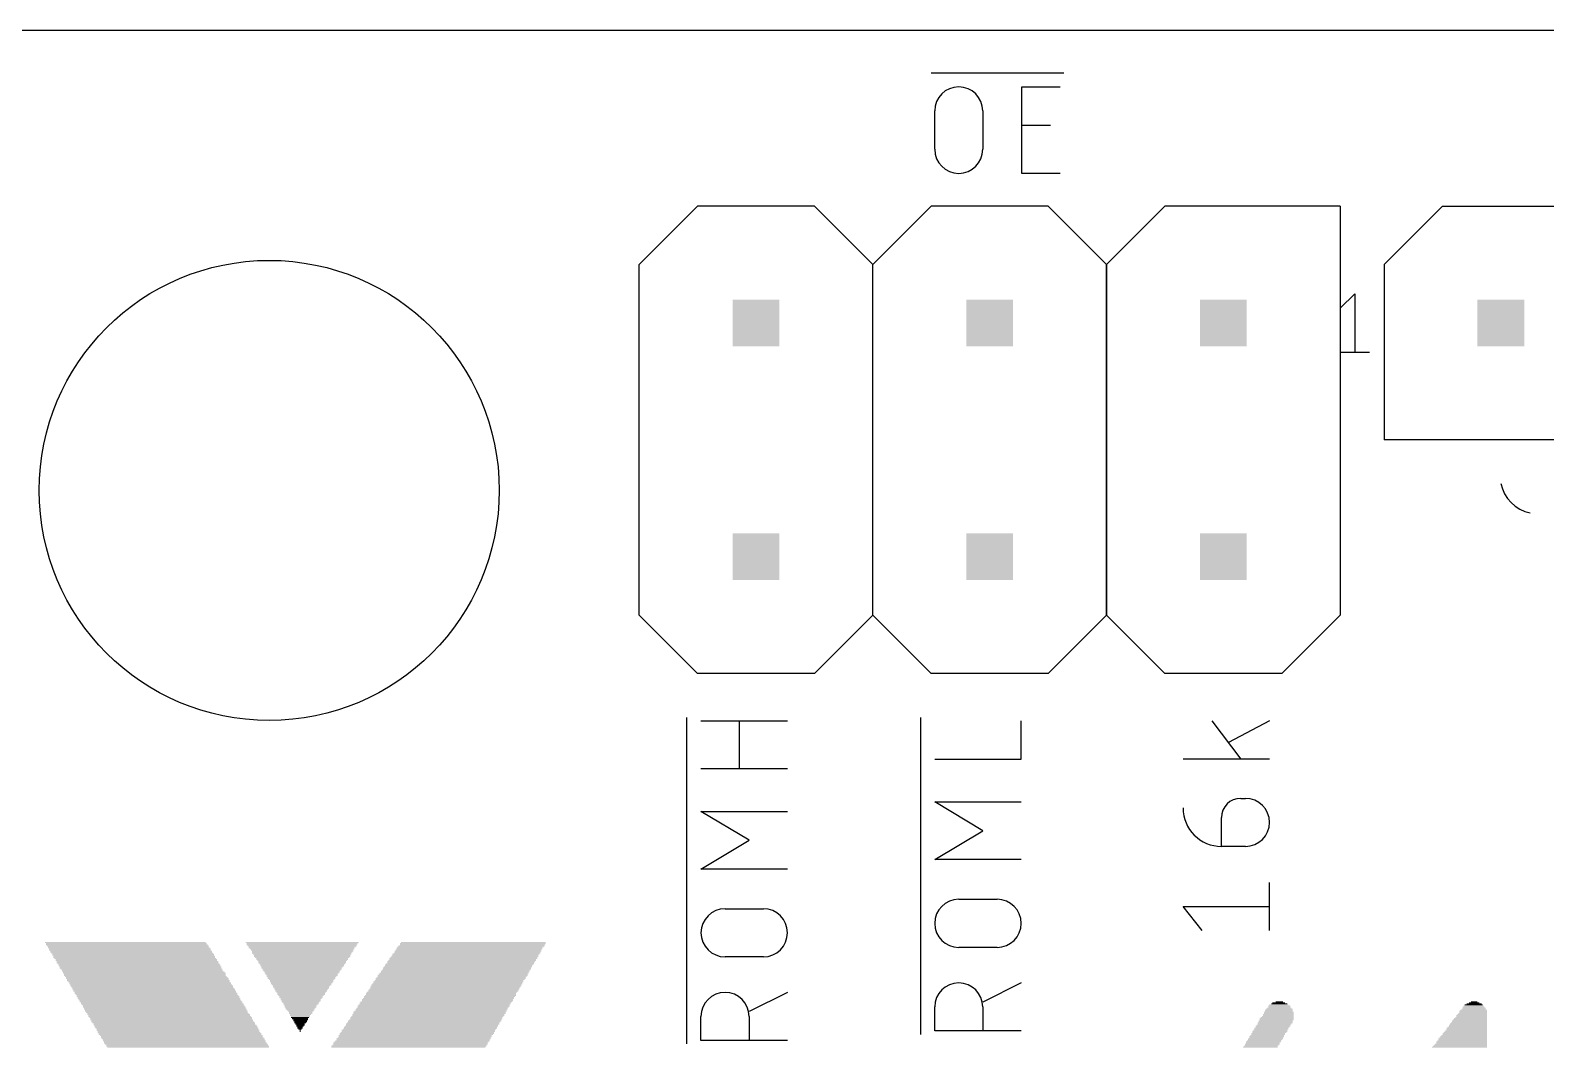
# Model space of a CAD drawing. Extents: x 0 to 58, y 0 to 63.7.
# Drawn here: x 26.4 to 42.87, y 37.85 to 48.9 of the extents above; entities that cross this region are included whole.
import ezdxf

# ---------------------------------------------------------------- set-up
doc = ezdxf.new("R2010")
doc.units = 0
for name, color, linetype in [('20', 30, 'CONTINUOUS'), ('21', 253, 'CONTINUOUS'), ('51', 253, 'CONTINUOUS')]:
    doc.layers.add(name, color=color, linetype=linetype)

# ---------------------------------------------------------------- blocks, each defined once
blk = doc.blocks.new('RECT')
blk.add_solid([(-0.5, -0.5), (0.5, -0.5), (-0.5, 0.5), (0.5, 0.5)])

msp = doc.modelspace()

# ---------------------------------------------------------------- linework, layer by layer
at = {"layer": '20'}
msp.add_line((0, 48.9), (58, 48.9), dxfattribs=at)
msp.add_circle((29, 43.9), 2.5, dxfattribs=at)
at = {"layer": '21'}
for p, q in [((36.195, 48.4378), (37.6355, 48.4378)), ((37.1797, 47.3456), (37.1797, 48.2854)), ((37.1797, 48.2854), (37.5974, 48.2854)), ((36.2331, 47.6067), (36.2331, 48.0243)), ((36.7552, 48.0243), (36.7552, 47.6067)), ((37.1797, 47.8677), (37.493, 47.8677)), ((37.5974, 47.3456), (37.1797, 47.3456)), ((33.655, 46.99), (33.02, 46.355)), ((34.925, 46.99), (33.655, 46.99)), ((35.56, 46.355), (34.925, 46.99)), ((36.195, 46.99), (35.56, 46.355)), ((37.465, 46.99), (36.195, 46.99)), ((38.1, 46.355), (37.465, 46.99)), ((38.735, 46.99), (38.1, 46.355)), ((40.005, 46.99), (38.735, 46.99)), ((40.64, 46.99), (40.005, 46.99)), ((40.64, 46.99), (40.64, 44.45)), ((41.7512, 46.99), (41.1163, 46.355)), ((41.7512, 46.99), (43.0213, 46.99)), ((33.02, 43.815), (33.02, 46.355)), ((35.56, 43.815), (35.56, 46.355)), ((38.1, 44.45), (38.1, 46.355)), ((38.1, 46.355), (38.1, 44.45)), ((41.1163, 46.355), (41.1163, 45.085)), ((40.64, 45.8788), (40.7988, 46.0375)), ((40.7988, 46.0375), (40.7988, 45.4025)), ((40.64, 45.4025), (40.9575, 45.4025)), ((41.1163, 45.085), (41.1163, 44.45)), ((38.1, 42.545), (38.1, 44.45)), ((38.1, 44.45), (38.1, 42.545)), ((40.64, 44.45), (40.64, 42.545)), ((43.0213, 44.45), (41.1163, 44.45)), ((33.02, 42.545), (33.02, 43.815)), ((35.56, 42.545), (35.56, 43.815)), ((33.655, 41.91), (33.02, 42.545)), ((35.56, 42.545), (34.925, 41.91)), ((36.195, 41.91), (35.56, 42.545)), ((38.1, 42.545), (37.465, 41.91)), ((38.735, 41.91), (38.1, 42.545)), ((40.64, 42.545), (40.005, 41.91)), ((34.925, 41.91), (33.655, 41.91)), ((37.465, 41.91), (36.195, 41.91)), ((40.005, 41.91), (38.735, 41.91)), ((33.5407, 37.8846), (33.5407, 41.4338)), ((33.6931, 41.3957), (34.6329, 41.3957)), ((34.1108, 40.8735), (34.1108, 41.3957)), ((36.0807, 37.9873), (36.0807, 41.4338)), ((37.1729, 40.978), (37.1729, 41.3957)), ((39.2451, 41.3957), (39.5584, 40.978)), ((39.8717, 41.3957), (39.4279, 41.1607)), ((34.6329, 40.8735), (33.6931, 40.8735)), ((36.2331, 40.978), (37.1729, 40.978)), ((39.8717, 40.978), (38.9319, 40.978)), ((39.5584, 40.5534), (39.6106, 40.5534)), ((34.2152, 40.0983), (33.6931, 40.4115)), ((33.6931, 40.4115), (34.6329, 40.4115)), ((36.7552, 40.201), (36.2331, 40.5142)), ((36.2331, 40.5142), (37.1729, 40.5142)), ((36.2331, 39.8877), (36.7552, 40.201)), ((39.3495, 40.0313), (39.3495, 40.3446)), ((33.6931, 39.785), (34.2152, 40.0983)), ((39.6106, 40.0313), (39.3495, 40.0313)), ((37.1729, 39.8877), (36.2331, 39.8877)), ((34.6329, 39.785), (33.6931, 39.785)), ((39.8717, 39.1169), (39.8717, 39.6391)), ((36.4942, 39.4562), (36.9118, 39.4562)), ((39.1407, 39.1169), (38.9319, 39.378)), ((38.9319, 39.378), (39.8717, 39.378)), ((33.9542, 39.3535), (34.3718, 39.3535)), ((36.9118, 38.9341), (36.4942, 38.9341)), ((34.3718, 38.8314), (33.9542, 38.8314)), ((37.1729, 38.5475), (36.7552, 38.3386)), ((34.6329, 38.4448), (34.2152, 38.236)), ((36.2331, 38.0254), (36.2331, 38.2864)), ((36.7552, 38.2864), (36.7552, 38.0254)), ((33.6931, 37.9227), (33.6931, 38.1838)), ((34.2152, 38.1838), (34.2152, 37.9227)), ((34.6329, 37.9227), (33.6931, 37.9227)), ((37.1729, 38.0254), (36.2331, 38.0254))]:
    msp.add_line(p, q, dxfattribs=at)
for centre, radius, start, end in [((36.4942, 48.0243), 0.2611, 0, 180), ((36.4942, 47.6067), 0.2611, 180, 0), ((42.7831, 44.0531), 0.4047, 191.3099, 258.6901), ((39.5584, 40.3446), 0.2088, 90, 180), ((39.6106, 40.2924), 0.2611, 270, 90), ((39.3495, 40.449), 0.4177, 180.0009, 270), ((36.4942, 39.1951), 0.2611, 90, 270), ((36.9118, 39.1951), 0.2611, 270, 90), ((33.9542, 39.0924), 0.2611, 90, 270), ((34.3718, 39.0924), 0.2611, 270, 90), ((36.4942, 38.2864), 0.2611, 0, 180), ((33.9542, 38.1838), 0.2611, 0, 180)]:
    msp.add_arc(centre, radius, start, end, dxfattribs=at)

# ---------------------------------------------------------------- block references
at = {"layer": '21', "yscale": 0.0115}
for p, xscale in [((27.4355, 38.9856), 1.7451), ((27.4469, 38.9742), 1.7451), ((27.4527, 38.9627), 1.7566), ((27.4642, 38.9512), 1.7566), ((27.4699, 38.9397), 1.7451), ((27.4756, 38.9282), 1.7566), ((27.4871, 38.9168), 1.7566), ((27.4871, 38.9053), 1.7566), ((27.4986, 38.8938), 1.7566), ((27.4986, 38.8823), 1.7566), ((27.5101, 38.8708), 1.7566), ((29.3585, 38.9856), 1.2284), ((29.3585, 38.9742), 1.2055), ((29.3527, 38.9627), 1.194), ((29.3585, 38.9512), 1.1825), ((29.3527, 38.9282), 1.1481), ((29.3585, 38.9397), 1.1596), ((29.3585, 38.9168), 1.1366), ((29.3585, 38.9053), 1.1136), ((29.3642, 38.8938), 1.1022), ((29.3527, 38.8708), 1.0792), ((29.3585, 38.8823), 1.0907), ((31.1495, 38.8708), 1.5958), ((31.1552, 38.8823), 1.5844), ((31.161, 38.8938), 1.5958), ((31.1667, 38.9053), 1.5844), ((31.1782, 38.9282), 1.5844), ((31.1782, 38.9168), 1.5844), ((31.1897, 38.9397), 1.5844), ((31.2012, 38.9512), 1.5844), ((31.2126, 38.9742), 1.5844), ((31.2069, 38.9627), 1.5729), ((31.2184, 38.9856), 1.5729), ((27.5216, 38.8594), 1.7566), ((27.5216, 38.8479), 1.7566), ((27.533, 38.8364), 1.7566), ((27.533, 38.8249), 1.7566), ((27.5445, 38.8134), 1.7566), ((27.556, 38.802), 1.7566), ((27.556, 38.7905), 1.7566), ((27.5675, 38.779), 1.7566), ((27.5675, 38.7675), 1.7566), ((27.579, 38.756), 1.7566), ((27.5904, 38.7446), 1.7566), ((27.5904, 38.7331), 1.7566), ((27.6019, 38.7216), 1.7566), ((27.6019, 38.7101), 1.7566), ((27.6134, 38.6986), 1.7566), ((29.3585, 38.8594), 1.0677), ((29.3585, 38.8479), 1.0448), ((29.3585, 38.8364), 1.0448), ((29.3585, 38.8249), 1.0218), ((29.3585, 38.8134), 0.9988), ((29.3585, 38.802), 0.9988), ((29.3585, 38.7905), 0.9759), ((29.3585, 38.779), 0.9529), ((29.3585, 38.7675), 0.9529), ((29.3585, 38.756), 0.9299), ((29.3585, 38.7446), 0.907), ((29.3585, 38.7331), 0.907), ((29.3527, 38.7101), 0.8725), ((29.3585, 38.7216), 0.884), ((29.3585, 38.6986), 0.8611), ((31.0404, 38.7101), 1.6073), ((31.0404, 38.6986), 1.6073), ((31.0519, 38.7216), 1.6073), ((31.0576, 38.7331), 1.5958), ((31.0634, 38.7446), 1.6073), ((31.0749, 38.756), 1.6073), ((31.0806, 38.7675), 1.5958), ((31.0864, 38.779), 1.6073), ((31.0978, 38.7905), 1.6073), ((31.1093, 38.8134), 1.6073), ((31.1036, 38.802), 1.5958), ((31.1151, 38.8249), 1.5958), ((31.1265, 38.8364), 1.5958), ((31.138, 38.8594), 1.5958), ((31.1323, 38.8479), 1.5844), ((27.6191, 38.6871), 1.7451), ((27.6249, 38.6757), 1.7566), ((27.6364, 38.6642), 1.7566), ((27.6421, 38.6527), 1.768), ((27.6479, 38.6412), 1.7566), ((27.6479, 38.6297), 1.7566), ((27.6593, 38.6183), 1.7566), ((27.6708, 38.6068), 1.7566), ((27.6766, 38.5953), 1.768), ((27.6823, 38.5838), 1.7566), ((27.688, 38.5723), 1.768), ((27.6938, 38.5609), 1.7566), ((27.7053, 38.5494), 1.7566), ((27.7053, 38.5379), 1.7566), ((29.3527, 38.6871), 0.8496), ((29.3527, 38.6757), 0.8266), ((29.3527, 38.6527), 0.8037), ((29.3585, 38.6642), 0.8151), ((29.3527, 38.6412), 0.7807), ((29.3527, 38.6183), 0.7577), ((29.3585, 38.6297), 0.7692), ((29.3527, 38.6068), 0.7348), ((29.3527, 38.5953), 0.7348), ((29.3527, 38.5838), 0.7118), ((29.3527, 38.5723), 0.6888), ((29.3527, 38.5609), 0.6888), ((29.3527, 38.5494), 0.6659), ((29.347, 38.5379), 0.6544), ((30.9371, 38.5379), 1.6303), ((30.9486, 38.5609), 1.6303), ((30.9428, 38.5494), 1.6188), ((30.9543, 38.5723), 1.6188), ((30.9715, 38.5953), 1.6303), ((30.9658, 38.5838), 1.6188), ((30.9773, 38.6068), 1.6188), ((30.9945, 38.6297), 1.6303), ((30.9888, 38.6183), 1.6188), ((31.0002, 38.6412), 1.6188), ((31.0117, 38.6527), 1.6188), ((31.0232, 38.6757), 1.6188), ((31.0175, 38.6642), 1.6073), ((31.0289, 38.6871), 1.6073), ((27.7167, 38.5264), 1.7566), ((27.7225, 38.5149), 1.768), ((27.7282, 38.5035), 1.7566), ((27.7397, 38.492), 1.7566), ((27.7454, 38.4805), 1.768), ((27.7512, 38.469), 1.7566), ((27.7569, 38.4575), 1.768), ((27.7627, 38.446), 1.7566), ((27.7684, 38.4346), 1.768), ((27.7741, 38.4231), 1.7566), ((27.7856, 38.4116), 1.7566), ((27.7914, 38.4001), 1.768), ((27.7971, 38.3886), 1.7566), ((27.8028, 38.3772), 1.768), ((29.3527, 38.5264), 0.6429), ((29.3527, 38.5149), 0.62), ((29.347, 38.5035), 0.6085), ((29.3527, 38.492), 0.597), ((29.347, 38.4805), 0.5855), ((29.347, 38.469), 0.5626), ((29.347, 38.4575), 0.5626), ((29.347, 38.446), 0.5396), ((29.347, 38.4346), 0.5166), ((29.347, 38.4231), 0.5166), ((29.347, 38.4116), 0.4937), ((29.347, 38.4001), 0.4707), ((29.347, 38.3886), 0.4707), ((29.347, 38.3772), 0.4478), ((30.8395, 38.3772), 1.6418), ((30.851, 38.4001), 1.6418), ((30.8453, 38.3886), 1.6303), ((30.8625, 38.4116), 1.6418), ((30.8682, 38.4346), 1.6303), ((30.8682, 38.4231), 1.6303), ((30.8797, 38.446), 1.6303), ((30.8912, 38.469), 1.6303), ((30.8912, 38.4575), 1.6303), ((30.9027, 38.4805), 1.6303), ((30.9141, 38.5035), 1.6303), ((30.9084, 38.492), 1.6188), ((30.9256, 38.5264), 1.6303), ((30.9256, 38.5149), 1.6303), ((27.8086, 38.3657), 1.7566), ((27.8201, 38.3542), 1.7566), ((27.8258, 38.3427), 1.768), ((27.8315, 38.3312), 1.7566), ((27.8373, 38.3198), 1.768), ((27.843, 38.3083), 1.7566), ((27.8545, 38.2968), 1.7566), ((27.8602, 38.2853), 1.768), ((27.866, 38.2738), 1.7566), ((27.8717, 38.2624), 1.768), ((27.8775, 38.2509), 1.7566), ((27.8832, 38.2394), 1.768), ((27.8889, 38.2279), 1.7566), ((27.9004, 38.2164), 1.7566), ((27.9062, 38.205), 1.768), ((29.3413, 38.3657), 0.4363), ((29.347, 38.3542), 0.4248), ((29.3413, 38.3427), 0.4133), ((29.3413, 38.3312), 0.3903), ((29.347, 38.3198), 0.3789), ((29.3413, 38.3083), 0.3674), ((29.3413, 38.2968), 0.3444), ((29.3413, 38.2853), 0.3444), ((29.3355, 38.2624), 0.31), ((29.3413, 38.2738), 0.3215), ((29.3413, 38.2509), 0.2985), ((29.3413, 38.2394), 0.2755), ((29.3413, 38.2279), 0.2526), ((29.3413, 38.2164), 0.2526), ((29.3413, 38.205), 0.2296), ((30.7304, 38.205), 1.6532), ((30.7419, 38.2279), 1.6532), ((30.7419, 38.2164), 1.6532), ((30.7534, 38.2394), 1.6532), ((30.7591, 38.2509), 1.6418), ((30.7649, 38.2624), 1.6532), ((30.7706, 38.2738), 1.6418), ((30.7878, 38.2968), 1.6532), ((30.7821, 38.2853), 1.6418), ((30.7936, 38.3083), 1.6418), ((30.8051, 38.3312), 1.6418), ((30.8051, 38.3198), 1.6418), ((30.8166, 38.3427), 1.6418), ((30.828, 38.3657), 1.6418), ((30.828, 38.3542), 1.6418), ((39.9667, 38.205), 0.3329), ((39.9725, 38.2279), 0.3215), ((39.9725, 38.2164), 0.3215), ((39.9725, 38.2509), 0.2985), ((39.9725, 38.2394), 0.2985), ((39.9782, 38.2624), 0.287), ((39.9782, 38.2738), 0.2641), ((39.9782, 38.2968), 0.2411), ((39.9782, 38.2853), 0.2411), ((39.9725, 38.3083), 0.2067), ((39.9782, 38.3198), 0.1722), ((39.9725, 38.3312), 0.1378), ((39.9782, 38.3427), 0.0804), ((42.0735, 38.205), 0.3215), ((42.0792, 38.2164), 0.31), ((42.085, 38.2394), 0.2985), ((42.085, 38.2279), 0.2985), ((42.0907, 38.2509), 0.287), ((42.0907, 38.2624), 0.2641), ((42.0907, 38.2853), 0.2411), ((42.0964, 38.2738), 0.2526), ((42.0907, 38.2968), 0.2181), ((42.0907, 38.3083), 0.1952), ((42.0964, 38.3198), 0.1607), ((42.0964, 38.3312), 0.1148), ((42.0964, 38.3427), 0.0689), ((27.9119, 38.1935), 1.7566), ((27.9176, 38.182), 1.768), ((27.9291, 38.1705), 1.768), ((27.9349, 38.159), 1.7566), ((27.9406, 38.1476), 1.768), ((27.9464, 38.1361), 1.7566), ((27.9521, 38.1246), 1.768), ((27.9636, 38.1131), 1.768), ((27.9693, 38.1016), 1.7566), ((27.9751, 38.0901), 1.768), ((27.9865, 38.0787), 1.768), ((27.9865, 38.0672), 1.768), ((27.998, 38.0557), 1.768), ((28.0038, 38.0442), 1.7566), ((29.3355, 38.1935), 0.2181), ((29.3355, 38.1705), 0.1952), ((29.3413, 38.182), 0.2067), ((29.3355, 38.159), 0.1722), ((29.3355, 38.1361), 0.1492), ((29.3413, 38.1476), 0.1607), ((29.3355, 38.1131), 0.1263), ((29.3413, 38.1246), 0.1378), ((29.3355, 38.1016), 0.1033), ((29.3355, 38.0787), 0.0804), ((29.3413, 38.0901), 0.0918), ((29.3355, 38.0672), 0.0574), ((29.3355, 38.0557), 0.0574), ((29.3355, 38.0442), 0.0344), ((30.6329, 38.0442), 1.6647), ((30.6443, 38.0672), 1.6647), ((30.6443, 38.0557), 1.6647), ((30.6558, 38.0787), 1.6647), ((30.6673, 38.1016), 1.6647), ((30.6616, 38.0901), 1.6532), ((30.673, 38.1131), 1.6532), ((30.6903, 38.1361), 1.6647), ((30.6845, 38.1246), 1.6532), ((30.696, 38.1476), 1.6532), ((30.7075, 38.1705), 1.6532), ((30.7075, 38.159), 1.6532), ((30.719, 38.182), 1.6532), ((30.7304, 38.1935), 1.6532), ((39.8921, 38.0557), 0.3674), ((39.8921, 38.0442), 0.3674), ((39.9093, 38.0787), 0.3789), ((39.9036, 38.0672), 0.3674), ((39.9151, 38.0901), 0.3674), ((39.9323, 38.1131), 0.3789), ((39.9266, 38.1016), 0.3674), ((39.938, 38.1361), 0.3674), ((39.938, 38.1246), 0.3674), ((39.9495, 38.159), 0.3674), ((39.9495, 38.1476), 0.3674), ((39.9553, 38.1705), 0.3559), ((39.961, 38.182), 0.3444), ((39.9667, 38.1935), 0.3329), ((42.0161, 38.0557), 0.4363), ((42.0161, 38.0442), 0.4363), ((42.0218, 38.0672), 0.4248), ((42.0276, 38.0901), 0.4133), ((42.0276, 38.0787), 0.4133), ((42.0333, 38.1016), 0.4018), ((42.039, 38.1131), 0.3903), ((42.0448, 38.1361), 0.3789), ((42.0448, 38.1246), 0.3789), ((42.0505, 38.1476), 0.3674), ((42.0563, 38.159), 0.3559), ((42.062, 38.1705), 0.3444), ((42.0677, 38.1935), 0.3329), ((42.0677, 38.182), 0.3329), ((28.0095, 38.0327), 1.768), ((28.0152, 38.0213), 1.7566), ((28.021, 38.0098), 1.768), ((28.0325, 37.9983), 1.768), ((28.0325, 37.9868), 1.768), ((28.0439, 37.9753), 1.768), ((28.0497, 37.9639), 1.7566), ((28.0554, 37.9524), 1.768), ((28.0669, 37.9409), 1.768), ((28.0726, 37.9294), 1.7566), ((28.0784, 37.9179), 1.768), ((28.0841, 37.9065), 1.7566), ((28.0899, 37.895), 1.768), ((28.1013, 37.8835), 1.768), ((29.3355, 38.0327), 0.0115), ((29.3355, 38.0213), 0.0115), ((30.5353, 37.895), 1.6762), ((30.5353, 37.8835), 1.6762), ((30.5468, 37.9065), 1.6762), ((30.5582, 37.9179), 1.6762), ((30.5697, 37.9409), 1.6762), ((30.564, 37.9294), 1.6647), ((30.5755, 37.9524), 1.6647), ((30.5869, 37.9753), 1.6647), ((30.5869, 37.9639), 1.6647), ((30.5984, 37.9868), 1.6647), ((30.6042, 37.9983), 1.6762), ((30.6099, 38.0098), 1.6647), ((30.6214, 38.0327), 1.6647), ((30.6214, 38.0213), 1.6647), ((39.7945, 37.8835), 0.3789), ((39.806, 37.9065), 0.3789), ((39.8003, 37.895), 0.3674), ((39.8118, 37.9179), 0.3674), ((39.829, 37.9409), 0.3789), ((39.8232, 37.9294), 0.3674), ((39.8405, 37.9639), 0.3789), ((39.8347, 37.9524), 0.3674), ((39.8462, 37.9753), 0.3674), ((39.8577, 37.9983), 0.3674), ((39.8577, 37.9868), 0.3674), ((39.8749, 38.0213), 0.3789), ((39.8692, 38.0098), 0.3674), ((39.8806, 38.0327), 0.3674), ((41.9529, 37.8835), 0.5626), ((41.9587, 37.9065), 0.5511), ((41.9587, 37.895), 0.5511), ((41.9644, 37.9179), 0.5396), ((41.9701, 37.9409), 0.5281), ((41.9701, 37.9294), 0.5281), ((41.9759, 37.9524), 0.5166), ((41.9816, 37.9639), 0.5052), ((41.9874, 37.9753), 0.4937), ((41.9931, 37.9983), 0.4822), ((41.9931, 37.9868), 0.4822), ((41.9989, 38.0098), 0.4707), ((42.0046, 38.0213), 0.4592), ((42.0103, 38.0327), 0.4478), ((28.1071, 37.872), 1.7566), ((28.1128, 37.8605), 1.768), ((28.1186, 37.849), 1.7566), ((30.518, 37.8605), 1.6877), ((30.5123, 37.849), 1.6762), ((30.5238, 37.872), 1.6762), ((39.7716, 37.849), 0.3789), ((39.7773, 37.8605), 0.3674), ((39.7888, 37.872), 0.3674), ((41.9357, 37.849), 0.597), ((41.9414, 37.8605), 0.5855), ((41.9472, 37.872), 0.574)]:
    msp.add_blockref('RECT', p, dxfattribs=dict(at, xscale=xscale))
at = {"layer": '51', "xscale": 0.508, "yscale": 0.508, "rotation": 270}
for p in [(34.29, 45.72), (36.83, 45.72), (39.37, 45.72), (34.29, 43.18), (36.83, 43.18), (39.37, 43.18)]:
    msp.add_blockref('RECT', p, dxfattribs=at)
at = {"layer": '51', "xscale": 0.508, "yscale": 0.508}
msp.add_blockref('RECT', (42.3863, 45.72), dxfattribs=at)

doc.saveas('drawing.dxf')
